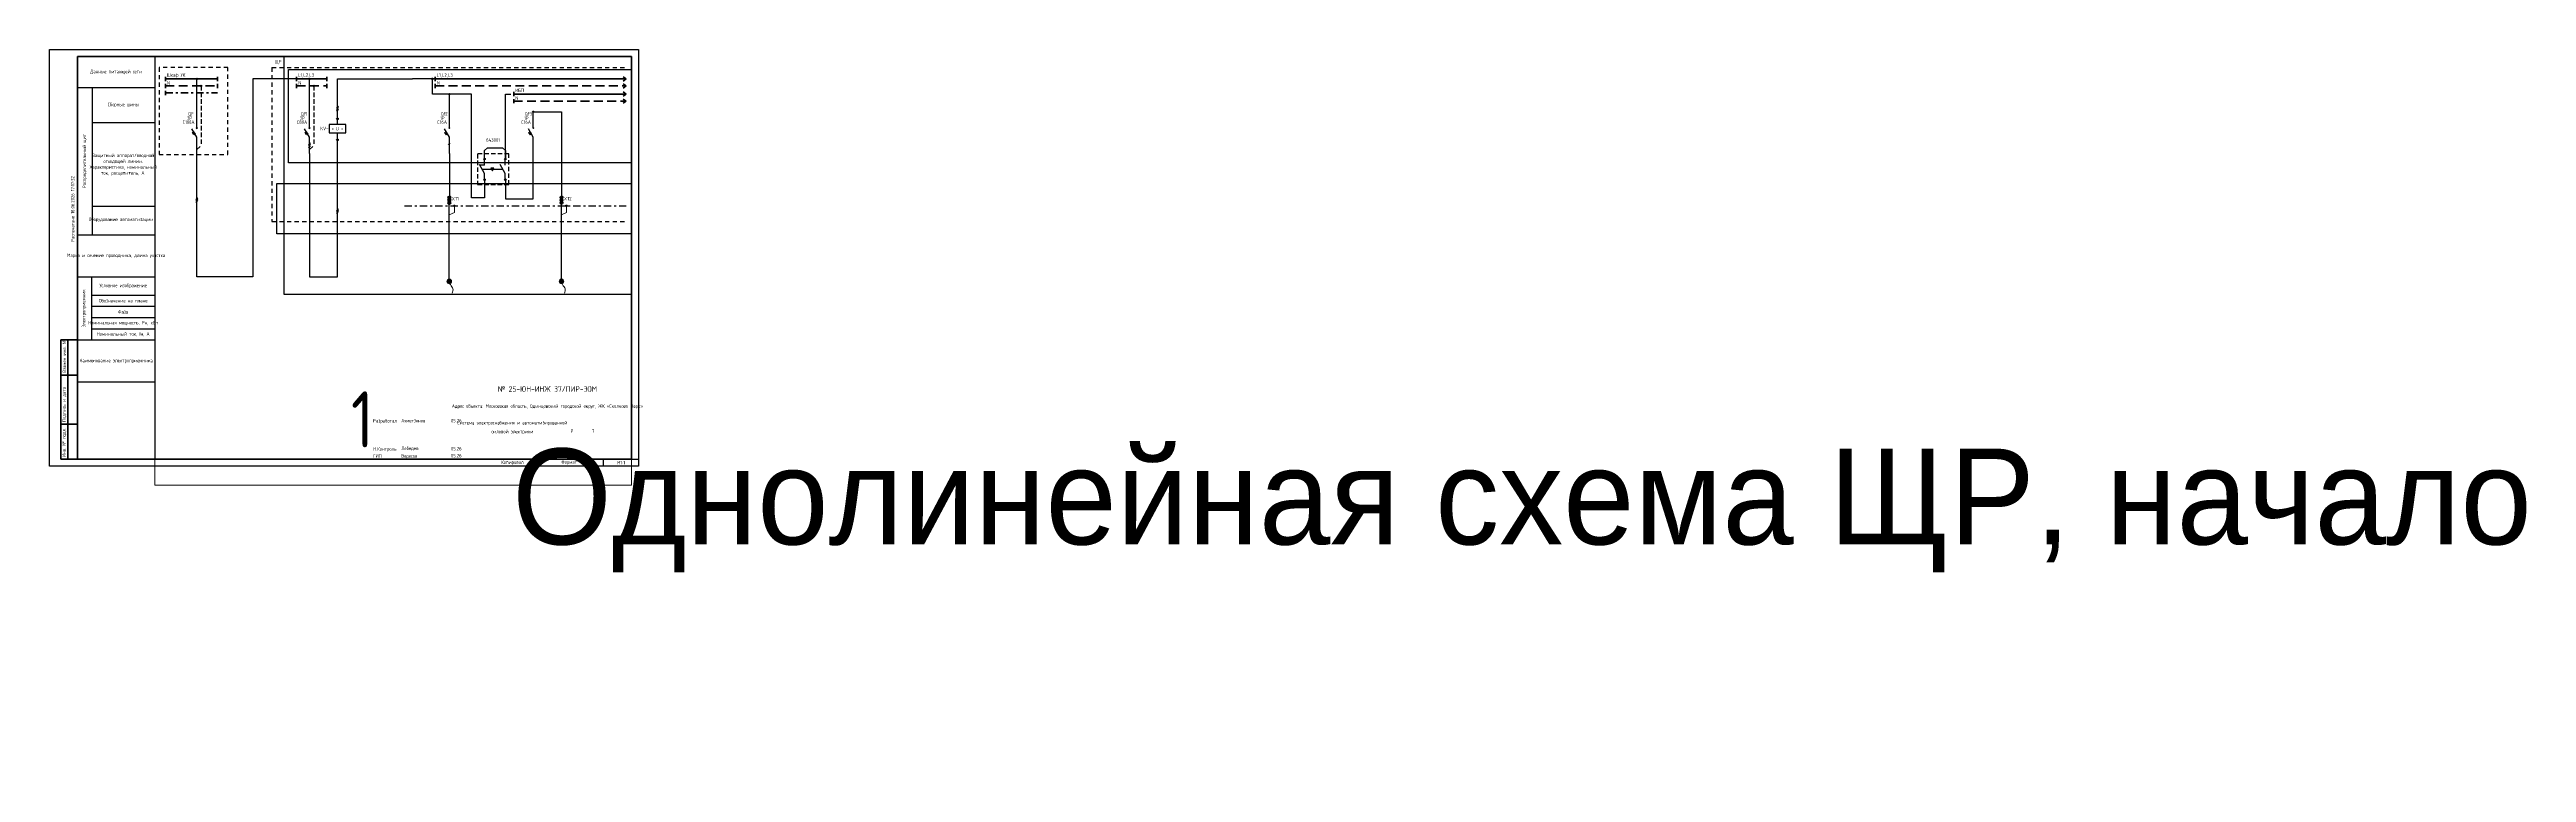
# Paper-space layout 'ЩР-1' of a CAD drawing. Header units: millimetres. Extents: x 0 to 1766, y -218 to 297.
# The model-space entities are those that its viewports show. They can reach past a viewport. Long polylines and large blocks are cut down to what shows.
import ezdxf
from ezdxf.enums import TextEntityAlignment as Align

# ---------------------------------------------------------------- set-up
doc = ezdxf.new("R2018")
doc.units = ezdxf.units.MM
for name, pattern in [('HIDDEN2', [4.7625, 3.175, -1.5875]), ('JIS_02_0.7', [1.35, 0.75, -0.6]), ('Штрихштриховая', [10.936111, 5.291667, -2.116667, 1.411111, -2.116667])]:
    doc.linetypes.add(name, pattern=pattern)
doc.layers.add('0-Область подсчета', color=152, linetype='Continuous', plot=False, transparency=0.5)
doc.layers.add('0_UNC Defpoints ЭОМ', color=6, linetype='Continuous', plot=False)
for name, color, linetype in [('0_Рамка', 7, 'Continuous'), ('0_ХТ', 7, 'Continuous'), ('Нумерация QF', 7, 'Continuous')]:
    doc.layers.add(name, color=color, linetype=linetype)
doc.layers.add('_0_ PE_проводник', color=3, linetype='Штрихштриховая', lineweight=20)
doc.layers.add('Таблицы', color=7, linetype='Continuous', lineweight=13)
doc.styles.get("Standard").update_dxf_attribs({"font": 'arial.ttf'})
doc.styles.add('UNC_A', font='GOST2304A.ttf')
doc.styles.add('Unecom', font='GOST2304A.ttf', dxfattribs={"height": 2.5})
doc.styles.add('СПДС', font='isocpeur.ttf', dxfattribs={"width": 0.8, "height": 2.5})

# ---------------------------------------------------------------- blocks, each defined once
blk = doc.blocks.new('*U51')
at = {"lineweight": 60, "ltscale": 10}
for p, q in [((20, 292), (415, 292)), ((20, 5), (20, 292)), ((415, 292), (415, 5)), ((8, 90), (20, 90)), ((8, 5), (8, 90)), ((13, 90), (13, 5)), ((20, 90), (20, 5)), ((20, 90), (20, 5)), ((8, 65), (20, 65)), ((8, 30), (20, 30)), ((20, 5), (8, 5)), ((415, 5), (20, 5))]:
    blk.add_line(p, q, dxfattribs=at)
at = {"layer": '0_UNC Defpoints ЭОМ', "ltscale": 10}
blk.add_lwpolyline([(420, 0), (0, 0), (0, 297), (420, 297)], close=True, dxfattribs=at)
at = {"layer": '0_UNC Defpoints ЭОМ', "lineweight": 30}
blk.add_lwpolyline([(395, 5), (420, 5), (420, 0), (395, 0)], close=True, dxfattribs=at)
at = {"char_height": 2.5, "attachment_point": 4, "rotation": 90, "style": 'Unecom'}
for s, insert, width in [('{\\fGOST type A|b0|i1|c204|p34; }Взамен инв. №', (10.5, 65), 25), (' Подпись и дата', (10.5, 30), 35), (' Инв. № подл.', (10.5, 5), 24.419)]:
    blk.add_mtext(s, dxfattribs=dict(at, insert=insert, width=width))
at = {"style": 'Unecom'}
for s, insert, char_height, width, attachment_point, line_spacing_factor in [('№ 25-ЮН-ИНЖ 37/ПИР-ЭОМ', (355, 55), 4, 120, 5, 2), ('Адрес объекта: Московская область, Одинцовский городской округ, ЖК «Сколково Парк»', (355, 42.5), 2.5, 115, 5, 1.5), ('Разработал', (230.7, 32), 2.5, 20, 4, 2), ('Ахметзянов', (250.8, 32.5), 2.5, 19.921, 4, 2), ('05.26', (290, 32.5), 2.5, 10, 5, 2), ('Система электроснабжения и автоматизированной силовой электрики', (330, 27.5), 2.5, 70, 5, 1.5), ('Р', (372.5, 25), 2.5, 15, 5, 2), ('Н.Контроль', (230.7, 12), 2.5, 20, 4, 2), ('ГИП', (230.7, 7.3), 2.5, 20, 4, 2), ('Лебедев', (250.8, 12.5), 2.5, 19.921, 4, 2), ('Вересов', (250.8, 7), 2.5, 19.921, 4, 2), ('05.26', (290, 12.5), 2.5, 10, 5, 2), ('05.26', (290, 7.5), 2.5, 10, 5, 2)]:
    blk.add_mtext(s, dxfattribs=dict(at, insert=insert, char_height=char_height, width=width, attachment_point=attachment_point, line_spacing_factor=line_spacing_factor))
at = {"char_height": 2.5, "attachment_point": 4, "style": 'Unecom'}
for s, insert, width in [('Формат  ', (364.9, 2.6), 50), ('\\pi1; ', (250, -133.2), 20), ('\\pi1; ', (250, -133.2), 20), ('\\pxi0.4; ', (250, -133.2), 20), ('\\pi1; ', (512.5, -218.3), 20), ('\\pi1; ', (512.5, -218.3), 20), ('\\pxi0.4; ', (512.5, -218.3), 20)]:
    blk.add_mtext(s, dxfattribs=dict(at, insert=insert, width=width))
at = {"style": 'Unecom'}
blk.add_attdef('ЛИСТ_№', text='', height=2.5, dxfattribs=at).set_placement((387.5, 25), align=Align.MIDDLE_CENTER)
blk.add_attdef('КОЛ-ВО_ЛИСТОВ', text='', height=2.5, dxfattribs=at).set_placement((404.7, 23.7), align=Align.CENTER)
at = {"lineweight": 30, "flags": 104}
blk.add_attdef('ОПИСАНИЕ_ЛИСТА', text='', height=2.5, dxfattribs=at).set_placement((329.9, 12.5), align=Align.MIDDLE_CENTER)
at = {"style": 'Unecom', "flags": 8}
blk.add_attdef('ФОРМАТ_БУМАГИ', (379.4, 1.3), '', height=2.5, dxfattribs=at)
at = {"layer": '0_Рамка', "style": 'СПДС', "width": 0.8}
blk.add_text('Распечатано 18.06.2026 17:17:32', height=2.5, rotation=90, dxfattribs=at).set_placement((16.5, 160), align=Align.MIDDLE_LEFT)
at = {"layer": 'Defpoints', "insert": (330, 2.5), "char_height": 2.5, "width": 70, "attachment_point": 5, "style": 'Unecom'}
blk.add_mtext('Копировал', dxfattribs=at)
blk = doc.blocks.new('_Боковик_схема Юником')
at = {"color": 0, "lineweight": -2, "ltscale": 3}
blk.add_lwpolyline([(0, 232), (55, 232), (55, 0), (0, 0)], close=True, dxfattribs=at)
for points in [[(0, 210), (55, 210), (55, 125), (10.3, 125)], [(10.3, 210), (10.3, 105)], [(10.3, 185), (55, 185)], [(0, 105), (55, 105)], [(0, 75), (55, 75)], [(10, 75), (10, 30)], [(10, 62), (51.8, 62)], [(10, 62), (55, 62)], [(10, 54), (55, 54)], [(10, 46), (55, 46)], [(10, 38), (55, 38)], [(0, 30), (55, 30)]]:
    blk.add_lwpolyline(points, dxfattribs=at)
at = {"color": 0, "lineweight": -2, "char_height": 2.5, "attachment_point": 5, "style": 'Unecom'}
for s, insert, width in [('Данные питающей сети', (27.5, 221), 55), ('Сборные шины', (32.6, 197.5), 44.736), ('Защитный аппарат/вводной отходящей линии.\\PХарактеристика, номинальный ток, расцепитель, А.', (32.6, 155), 44.736), ('Оборудование автоматизации', (31, 115.7), 37.884), ('Марка и сечение проводника, длина участка', (27.5, 90), 55), ('Обозначение на плане', (32.5, 58), 45), ('Условное изображение', (32.5, 68.5), 45), ('Номинальная мощность, Рн, кВт', (32.5, 42), 45), ('Номинальный ток, Iн, А', (32.5, 34), 45), ('Фаза', (32.5, 50), 45), ('Наименование электроприемника', (27.5, 15), 55)]:
    blk.add_mtext(s, dxfattribs=dict(at, insert=insert, width=width))
at = {"color": 0, "lineweight": -2, "char_height": 2.5, "attachment_point": 5, "rotation": 90, "style": 'Unecom'}
for s, insert, width in [('Распределительный щит', (5.1, 157.5), 105), ('Электроприемник', (4.6, 52.5), 45)]:
    blk.add_mtext(s, dxfattribs=dict(at, insert=insert, width=width))
blk = doc.blocks.new('*U114')
at = {"linetype": 'ByBlock', "lineweight": 40}
for points in [[(0, 1.5), (0, -1.5)], [(0, 0), (37.1, 0)], [(37.1, 1.5), (37.1, -1.5)], [(0, -3.5), (0, -6.5)], [(37.1, -3.5), (37.1, -6.5)]]:
    blk.add_lwpolyline(points, dxfattribs=at)
at = {"color": 4, "linetype": 'HIDDEN2', "lineweight": 40, "ltscale": 2}
blk.add_lwpolyline([(0, -5), (37.1, -5)], dxfattribs=at)
at = {"insert": (1.2, -1.6), "char_height": 2.5, "attachment_point": 1, "style": 'UNC_A'}
blk.add_mtext_dynamic_manual_height_columns('N', width=3.844, gutter_width=12.5, heights=[0], dxfattribs=at)
at = {"style": 'UNC_A'}
blk.add_attdef('ЛИНИЯ', (1, 1.5), '', height=2.5, dxfattribs=at)
blk = doc.blocks.new('Реверс')
h = blk.add_hatch(color=256)
h.dxf.hatch_style = 1
h.paths.add_polyline_path([(0.7, -10.2), (1.1, -10.8), (2.6, -10.8), (3, -10.2), (1.9, -10.2)])
h.paths.add_polyline_path([(1.1, -10.8), (1.9, -11.9), (2.6, -10.8)])
for p, q in [((-3.7, -14), (-7.4, -7.6)), ((-4.2, -4.1), (-3.2, -3)), ((-3.7, -8), (-3.7, -4.1)), ((-3.7, -17.8), (-3.7, -14)), ((11.1, -14), (7.4, -7.6)), ((10.6, -4.1), (11.7, -3)), ((11.1, -8), (11.1, -4.1)), ((11.1, -17.8), (11.1, -14)), ((-4.2, -18.8), (-3.2, -17.7)), ((10.6, -18.8), (11.7, -17.7))]:
    blk.add_line(p, q)
at = {"linetype": 'HIDDEN2', "lineweight": 25}
blk.add_lwpolyline([(13.7, 0), (-8.7, 0), (-8.7, -21.8), (13.7, -21.8)], close=True, dxfattribs=at)
for points in [[(-3.7, -8), (-7.4, -8)], [(-5.5, -10.8), (9.3, -10.8)]]:
    blk.add_lwpolyline(points)
blk.add_lwpolyline([(1.9, -10.2), (0.7, -10.2), (1.9, -11.9), (3, -10.2)], close=True)
for centre in [(-3.7, -3.6), (11.1, -3.6), (-3.7, -18.3), (11.1, -18.3)]:
    blk.add_circle(centre, 0.5)
blk = doc.blocks.new('*U28')
at = {"lineweight": 25}
blk.add_line((-0.7, -0.7), (0.7, 0.7), dxfattribs=at)
blk = doc.blocks.new('*U268')
for p, q in [((0, -36.3), (0, -12.1)), ((0, -42.8), (-3.5, -36.7)), ((-0.4, -36.6), (0.4, -35.9)), ((0.4, -36.6), (-0.4, -35.9)), ((0, -54.3), (0, -42.8))]:
    blk.add_line(p, q)
blk.add_lwpolyline([(-2.1, -41.1), (-3.1, -39.4), (-2.3, -38.9), (-1.3, -40.6)], close=True)
blk.add_circle((0, -12.1), 0.5)
at = {"insert": (-6.2, -24.9), "char_height": 2.5, "attachment_point": 1, "style": 'Unecom'}
blk.add_mtext_dynamic_manual_height_columns('\\pxql;QF', width=5.707, gutter_width=12.5, heights=[4.37], dxfattribs=at)
at = {"style": 'Unecom'}
for tag, p in [('P', (-3.4, -30.4)), ('A', (-1.7, -33.3))]:
    blk.add_attdef(tag, text='', height=2.5, dxfattribs=at).set_placement(p, align=Align.RIGHT)
blk.add_attdef('N', (-3.2, -27.4), '', height=2.5, dxfattribs=at)
blk = doc.blocks.new('*U107')
at = {"layer": 'Таблицы'}
h = blk.add_hatch(color=1, dxfattribs=at)
h.dxf.hatch_style = 1
h.paths.add_polyline_path([(45, 0, 1), (-45, 0, 1)])
at = {"layer": 'Таблицы', "color": 1}
blk.add_circle((0, 0), 44.8, dxfattribs=at)
blk.add_spline([(0, 0), (63, 21), (148, 72), (228, 58)], degree=3, dxfattribs=at)
blk = doc.blocks.new('*U108')
at = {"layer": 'Таблицы'}
h = blk.add_hatch(color=1, dxfattribs=at)
h.dxf.hatch_style = 1
h.paths.add_polyline_path([(45, 0, 1), (-45, 0, 1)])
at = {"layer": 'Таблицы', "color": 1}
blk.add_circle((0, 0), 44.8, dxfattribs=at)
blk.add_spline([(0, 0), (63, 21), (148, 72), (228, 58)], degree=3, dxfattribs=at)
blk = doc.blocks.new('*U236')
at = {"lineweight": 40}
for p, q in [((136.1, 0), (134.1, 1.5)), ((136.1, 0), (134.1, -1.5)), ((136.1, -5), (134.1, -3.5)), ((136.1, -5), (134.1, -6.5))]:
    blk.add_line(p, q, dxfattribs=at)
at = {"linetype": 'ByBlock', "lineweight": 40}
for points in [[(0, 1.5), (0, -1.5)], [(0, 0), (136.1, 0)], [(0, -3.5), (0, -6.5)]]:
    blk.add_lwpolyline(points, dxfattribs=at)
at = {"color": 4, "linetype": 'HIDDEN2', "lineweight": 40, "ltscale": 2}
blk.add_lwpolyline([(0, -5), (136.1, -5)], dxfattribs=at)
at = {"insert": (1.2, -1.6), "char_height": 2.5, "attachment_point": 1, "style": 'UNC_A'}
blk.add_mtext_dynamic_manual_height_columns('N', width=3.844, gutter_width=12.5, heights=[0], dxfattribs=at)
at = {"style": 'UNC_A'}
blk.add_attdef('ЛИНИЯ', (1, 1.5), '', height=2.5, dxfattribs=at)
blk = doc.blocks.new('*U109')
at = {"lineweight": 25}
for p, q in [((-0.7, -0.7), (0.7, 0.7)), ((-0.7, -1.7), (0.7, -0.3)), ((-0.7, -2.7), (0.7, -1.3))]:
    blk.add_line(p, q, dxfattribs=at)
blk = doc.blocks.new('*U110')
at = {"lineweight": 25}
for p, q in [((-0.7, -0.7), (0.7, 0.7)), ((-0.7, -1.7), (0.7, -0.3)), ((-0.7, -2.7), (0.7, -1.3))]:
    blk.add_line(p, q, dxfattribs=at)
blk = doc.blocks.new('*U87')
for p, q in [((0, -36.3), (0, -1.2)), ((0, -42.8), (-3.5, -36.7)), ((-0.4, -36.6), (0.4, -35.9)), ((0.4, -36.6), (-0.4, -35.9)), ((0, -54.3), (0, -42.8))]:
    blk.add_line(p, q)
at = {"color": 4, "linetype": 'HIDDEN2'}
for p in [(3, -6.2), (0, -51.6)]:
    blk.add_line(p, (3, -48.6), dxfattribs=at)
blk.add_lwpolyline([(-2.1, -41.1), (-3.1, -39.4), (-2.3, -38.9), (-1.3, -40.6)], close=True)
for centre in [(0, -1.2), (3, -6.2)]:
    blk.add_circle(centre, 0.5)
at = {"insert": (-6.2, -24.9), "char_height": 2.5, "attachment_point": 1, "style": 'Unecom'}
blk.add_mtext_dynamic_manual_height_columns('\\pxql;QF', width=5.707, gutter_width=12.5, heights=[4.37], dxfattribs=at)
at = {"style": 'Unecom'}
for tag, p in [('P', (-3.4, -30.4)), ('A', (-1.7, -33.3))]:
    blk.add_attdef(tag, text='', height=2.5, dxfattribs=at).set_placement(p, align=Align.RIGHT)
blk.add_attdef('N', (-3.2, -27.4), '', height=2.5, dxfattribs=at)
blk = doc.blocks.new('*U111')
at = {"lineweight": 25}
for p, q in [((-0.7, -0.7), (0.7, 0.7)), ((-0.7, -1.7), (0.7, -0.3)), ((-0.7, -2.7), (0.7, -1.3))]:
    blk.add_line(p, q, dxfattribs=at)
blk = doc.blocks.new('*U235')
at = {"lineweight": 40}
for p, q in [((80.1, 0), (78.1, 1.5)), ((80.1, 0), (78.1, -1.5)), ((80.1, -5), (78.1, -3.5)), ((80.1, -5), (78.1, -6.5))]:
    blk.add_line(p, q, dxfattribs=at)
at = {"linetype": 'ByBlock', "lineweight": 40}
for points in [[(0, 1.5), (0, -1.5)], [(0, 0), (80.1, 0)], [(0, -3.5), (0, -6.5)]]:
    blk.add_lwpolyline(points, dxfattribs=at)
at = {"color": 4, "linetype": 'HIDDEN2', "lineweight": 40, "ltscale": 2}
blk.add_lwpolyline([(0, -5), (80.1, -5)], dxfattribs=at)
at = {"insert": (1.2, -1.6), "char_height": 2.5, "attachment_point": 1, "style": 'UNC_A'}
blk.add_mtext_dynamic_manual_height_columns('N', width=3.844, gutter_width=12.5, heights=[0], dxfattribs=at)
at = {"style": 'UNC_A'}
blk.add_attdef('ЛИНИЯ', (1, 1.5), '', height=2.5, dxfattribs=at)
blk = doc.blocks.new('XT')
at = {"color": 32, "true_color": 0xcd6928}
for p, q in [((0.8, 0), (-1, -1.8)), ((1, -0.2), (-0.8, -2))]:
    blk.add_line(p, q, dxfattribs=at)
at = {"color": 5}
for p, q in [((0.8, -2), (-1, -3.8)), ((1, -2.2), (-0.8, -4))]:
    blk.add_line(p, q, dxfattribs=at)
at = {"color": 3}
for p, q in [((0.8, -4), (-1, -5.8)), ((1, -4.2), (-0.8, -6))]:
    blk.add_line(p, q, dxfattribs=at)
at = {"color": 32, "true_color": 0xcd6928}
blk.add_circle((0, -1), 1, dxfattribs=at)
at = {"color": 5}
blk.add_circle((0, -3), 1, dxfattribs=at)
at = {"color": 3}
blk.add_circle((0, -5), 1, dxfattribs=at)
at = {"style": 'UNC_A'}
blk.add_attdef('1', (1.7, 0.1), '', height=2.5, dxfattribs=at)
blk = doc.blocks.new('*U113')
at = {"linetype": 'ByBlock', "lineweight": 40}
for points in [[(0, 1.5), (0, -1.5)], [(0, 0), (21.5, 0)], [(21.5, 1.5), (21.5, -1.5)], [(0, -3.5), (0, -6.5)], [(21.5, -3.5), (21.5, -6.5)]]:
    blk.add_lwpolyline(points, dxfattribs=at)
at = {"color": 4, "linetype": 'HIDDEN2', "lineweight": 40, "ltscale": 2}
blk.add_lwpolyline([(0, -5), (21.5, -5)], dxfattribs=at)
at = {"insert": (1.2, -1.6), "char_height": 2.5, "attachment_point": 1, "style": 'UNC_A'}
blk.add_mtext_dynamic_manual_height_columns('N', width=3.844, gutter_width=12.5, heights=[0], dxfattribs=at)
at = {"style": 'UNC_A'}
blk.add_attdef('ЛИНИЯ', (1, 1.5), '', height=2.5, dxfattribs=at)
blk = doc.blocks.new('*U112')
at = {"lineweight": 25}
for p, q in [((-0.7, -0.7), (0.7, 0.7)), ((-0.7, -1.7), (0.7, -0.3)), ((-0.7, -2.7), (0.7, -1.3))]:
    blk.add_line(p, q, dxfattribs=at)
blk = doc.blocks.new('*U297')
for p, q in [((0, -36.3), (0, -24.6)), ((0, -42.8), (-3.5, -36.7)), ((-0.4, -36.6), (0.4, -35.9)), ((0.4, -36.6), (-0.4, -35.9)), ((0, -54.3), (0, -42.8))]:
    blk.add_line(p, q)
blk.add_lwpolyline([(-2.1, -41.1), (-3.1, -39.4), (-2.3, -38.9), (-1.3, -40.6)], close=True)
blk.add_circle((0, -24.6), 0.5)
at = {"insert": (-6.2, -24.9), "char_height": 2.5, "attachment_point": 1, "style": 'Unecom'}
blk.add_mtext_dynamic_manual_height_columns('\\pxql;QF', width=5.707, gutter_width=12.5, heights=[4.37], dxfattribs=at)
at = {"style": 'Unecom'}
for tag, p in [('P', (-3.4, -30.4)), ('A', (-1.7, -33.3))]:
    blk.add_attdef(tag, text='', height=2.5, dxfattribs=at).set_placement(p, align=Align.RIGHT)
blk.add_attdef('N', (-3.2, -27.4), '', height=2.5, dxfattribs=at)
blk = doc.blocks.new('Реле напряжения схема')
for p, q in [((0, 11), (0, 15)), ((0, 0), (0, 5))]:
    blk.add_line(p, q)
blk.add_lwpolyline([(6, 11), (-6, 11), (-6, 5), (6, 5)], close=True)
for centre in [(0, 15), (0, 0)]:
    blk.add_circle(centre, 0.575)
at = {"style": 'UNC_A'}
blk.add_attdef('КМ', text='', height=2.5, dxfattribs=at).set_placement((0, 8), align=Align.MIDDLE_CENTER)

msp = doc.modelspace()

# ---------------------------------------------------------------- linework, layer by layer
msp.add_line((243.768, 1562.041), (238.768, 1562.041))
at = {"color": 6}
for points in [[(395, 1577.99), (55, 1577.99), (55, 1290.99), (395, 1290.99), (395, 1577.99)], [(735, 1577.99), (395, 1577.99), (395, 1290.99), (735, 1290.99), (735, 1577.99)]]:
    msp.add_lwpolyline(points, dxfattribs=at)
at = {"linetype": 'JIS_02_0.7', "ltscale": 4}
for points in [[(107.182, 1570.16), (58.087, 1570.16), (58.087, 1508.121), (107.182, 1508.121), (107.182, 1570.16)], [(138.522, 1570.16), (138.522, 1460.471)], [(138.522, 1570.16), (391.179, 1570.16)], [(138.522, 1460.471), (391.179, 1460.471)]]:
    msp.add_lwpolyline(points, dxfattribs=at)
for points in [[(165.38, 1562.041), (125.061, 1562.041), (125.026, 1420.99), (124.974, 1420.99), (85, 1421.016)], [(185.324, 1562.041), (238.768, 1562.041)], [(185.324, 1533.053), (185.324, 1562.041)], [(255, 1562.041), (243.768, 1562.041)], [(252.892, 1562.041), (252.892, 1551.207)], [(280.932, 1551.207), (252.966, 1551.207)], [(290.171, 1490.244), (290.171, 1477.198), (280.932, 1477.198), (280.932, 1551.207)], [(305, 1504.965), (305, 1551.207), (308.967, 1551.207)], [(324.931, 1538.588), (345, 1538.588), (345, 1478.61)], [(165.38, 1420.99), (185.324, 1420.99), (185.324, 1519.162)], [(85, 1420.99), (85.055, 1508.949)], [(165.38, 1508.949), (165.38, 1420.99)], [(265.055, 1508.949), (265.055, 1476.573)], [(290.171, 1504.965), (290.171, 1511.015), (292.171, 1513.015), (303, 1513.015), (305, 1511.015), (305, 1504.965)], [(305, 1476.573), (324.931, 1476.573), (324.931, 1508.927)], [(305, 1490.244), (305, 1476.573)], [(265.002, 1417.681), (265.002, 1474.573)], [(345, 1465.132), (345, 1474.573)], [(344.854, 1465.065), (344.854, 1417.681)]]:
    msp.add_lwpolyline(points)
at = {"lineweight": 40}
msp.add_lwpolyline([(62.581, 1553.541), (62.581, 1550.541)], dxfattribs=at)
at = {"color": 3, "linetype": 'Штрихштриховая', "lineweight": 40}
msp.add_lwpolyline([(62.581, 1552.041), (99.697, 1552.041)], dxfattribs=at)
at = {"color": 3, "linetype": 'Штрихштриховая'}
msp.add_lwpolyline([(233.021, 1471.545), (391.179, 1471.545)], dxfattribs=at)
at = {"color": 0, "linetype": 'ByBlock', "lineweight": -3}
for centre in [(252.892, 1562.041), (268.63, 1471.545), (348.629, 1471.548)]:
    msp.add_circle(centre, 0.575, dxfattribs=at)
at = {"layer": '0-Область подсчета'}
for points in [[(147.309, 1584.367), (6296.248, 1584.367), (6296.248, 1408.375), (147.309, 1408.375)], [(150.349, 1568.697), (6220.211, 1568.697), (6220.211, 1502.163), (150.349, 1502.163)], [(142.142, 1487.401), (6300.609, 1487.401), (6300.609, 1451.513), (142.142, 1451.513)]]:
    msp.add_lwpolyline(points, close=True, dxfattribs=at)
at = {"layer": '_0_ PE_проводник'}
for points in [[(268.63, 1471.545), (268.63, 1466.777), (265.002, 1465.129)], [(348.629, 1471.548), (348.629, 1466.78), (345, 1465.132)]]:
    msp.add_lwpolyline(points, dxfattribs=at)

# ---------------------------------------------------------------- block references
at = {"lineweight": -3}
msp.add_blockref('_Боковик_схема Юником', (0, 1345.99), dxfattribs=at)
for name, p, values in [('*U114', (62.581, 1562.041), {'ЛИНИЯ': 'Шкаф УК'}), ('*U113', (156.2, 1562.041), {'ЛИНИЯ': 'L1,L2,L3'}), ('*U236', (255, 1562.041), {'ЛИНИЯ': 'L1,L2,L3'}), ('*U235', (310.954, 1551.207), {'ЛИНИЯ': 'ИБП'}), ('Реле напряжения схема', (185.273, 1518.589), {'КМ': '< U <'})]:
    msp.add_blockref(name, p).add_auto_attribs(values)
at = {"color": 1}
ref = msp.add_blockref('*U87', (85.055, 1563.257), dxfattribs=at)
ref.add_attrib('P', '3P', dxfattribs={"height": 2.5, "style": 'Unecom'}).set_placement((81.659, 1532.823), align=Align.RIGHT)
ref.add_attrib('A', 'С100А', dxfattribs={"height": 2.5, "style": 'Unecom'}).set_placement((83.352, 1529.977), align=Align.RIGHT)
ref = msp.add_blockref('*U87', (165.38, 1563.257), dxfattribs=at)
ref.add_attrib('P', '3P', dxfattribs={"height": 2.5, "style": 'Unecom'}).set_placement((161.984, 1532.823), align=Align.RIGHT)
ref.add_attrib('A', 'С80А', dxfattribs={"height": 2.5, "style": 'Unecom'}).set_placement((163.676, 1529.977), align=Align.RIGHT)
for name, p in [('*U111', (185.324, 1541.865)), ('*U112', (165.38, 1515.707)), ('*U28', (265.055, 1515.707)), ('Реверс', (293.876, 1508.523)), ('*U110', (85, 1476.665)), ('*U109', (185.324, 1468.742))]:
    msp.add_blockref(name, p)
ref = msp.add_blockref('*U268', (265.055, 1563.257), dxfattribs=at)
ref.add_attrib('P', '1P', dxfattribs={"height": 2.5, "style": 'Unecom'}).set_placement((261.659, 1532.823), align=Align.RIGHT)
ref.add_attrib('A', 'С16А', dxfattribs={"height": 2.5, "style": 'Unecom'}).set_placement((263.352, 1529.977), align=Align.RIGHT)
ref = msp.add_blockref('*U297', (324.931, 1563.235), dxfattribs=at)
ref.add_attrib('P', '1P', dxfattribs={"height": 2.5, "style": 'Unecom'}).set_placement((321.535, 1532.801), align=Align.RIGHT)
ref.add_attrib('A', 'С16А', dxfattribs={"height": 2.5, "style": 'Unecom'}).set_placement((323.228, 1529.955), align=Align.RIGHT)
ref = msp.add_blockref('XT', (265.056, 1478.61))
ref.add_attrib('1', 'XT', (266.804, 1475.367), dxfattribs={"height": 2.5, "style": 'UNC_A'})
ref = msp.add_blockref('XT', (345, 1478.61))
ref.add_attrib('1', 'XT', (346.749, 1475.367), dxfattribs={"height": 2.5, "style": 'UNC_A'})
at = {"layer": 'Таблицы', "linetype": 'ByBlock', "xscale": 0.03641652854582532, "yscale": 0.03641652854582532, "zscale": 0.03641652854582532, "rotation": 270}
for name, p in [('*U107', (265.002, 1417.681)), ('*U108', (345.002, 1417.681))]:
    msp.add_blockref(name, p, dxfattribs=at)

# ---------------------------------------------------------------- texts
at = {"lineweight": 25, "insert": (291.308, 1519.764), "char_height": 2.5, "width": 23.91066, "attachment_point": 1, "style": 'UNC_A'}
msp.add_mtext('643001', dxfattribs=at)
at = {"layer": '0_ХТ', "char_height": 2.5, "attachment_point": 4, "style": 'Unecom'}
for s, insert in [('1', (270.567, 1476.691)), ('2', (350.511, 1476.691))]:
    msp.add_mtext_dynamic_manual_height_columns(s, width=10.42076, gutter_width=12.5, heights=[0], dxfattribs=dict(at, insert=insert))
at = {"layer": 'Defpoints', "color": 6, "insert": (194.973, 1339.307), "char_height": 40, "attachment_point": 1, "style": 'Unecom'}
msp.add_mtext_dynamic_manual_height_columns('1', width=99.92054, gutter_width=12.5, heights=[0], dxfattribs=at)
msp.add_mtext_dynamic_manual_height_columns('1', width=99.92054, gutter_width=12.5, heights=[0], dxfattribs=at)
at = {"layer": 'Нумерация QF', "char_height": 2.5, "style": 'Unecom'}
for s, width, insert, attachment_point in [('ЩР', 13.62236, (140.461, 1575.564), 1), ('1', 7.51, (162.464, 1537.178), 4), ('2', 7.51, (262.14, 1537.178), 4), ('3', 7.51, (322.439, 1537.178), 4), ('KV-1', 7.51, (173.043, 1526.674), 4)]:
    msp.add_mtext_dynamic_manual_height_columns(s, width=width, gutter_width=12.5, heights=[0], dxfattribs=dict(at, insert=insert, attachment_point=attachment_point))

psp = doc.layouts.new('ЩР-1')

# ---------------------------------------------------------------- block references
at = {"ltscale": 100}
ref = psp.add_blockref('*U51', (0, 0), dxfattribs=at)
ref.add_attrib('ФОРМАТ_БУМАГИ', 'А3', (379.4, 1.3), dxfattribs={"height": 2.5, "style": 'Unecom'})
ref.add_attrib('ЛИСТ_№', '7', dxfattribs={"height": 2.5, "style": 'Unecom'}).set_placement((387.5, 25), align=Align.MIDDLE_CENTER)
lines = psp.add_mtext('Однолинейная схема ЩР, начало', dxfattribs={"insert": (329.9, 12.5), "char_height": 68.284, "attachment_point": 1})
ref.add_attrib('ОПИСАНИЕ_ЛИСТА', '', (329.9, 12.5), dxfattribs={"flags": 104}).embed_mtext(lines)
at = {"lineweight": -3}
psp.add_blockref('_Боковик_схема Юником', (20, 60), dxfattribs=at)

# ---------------------------------------------------------------- texts
at = {"insert": (407.5, 2.5), "char_height": 2.5, "width": 25, "attachment_point": 5, "line_spacing_factor": 2, "style": 'Unecom'}
psp.add_mtext('М1:1', dxfattribs=at)

# ---------------------------------------------------------------- viewports
at = {"layer": 'Defpoints', "color": 6}
psp.add_viewport(center=(245, 139.3), size=(340, 305.449), view_center_point=(225, 1425.266), view_height=305.44904, dxfattribs=at)

doc.saveas('drawing.dxf')
